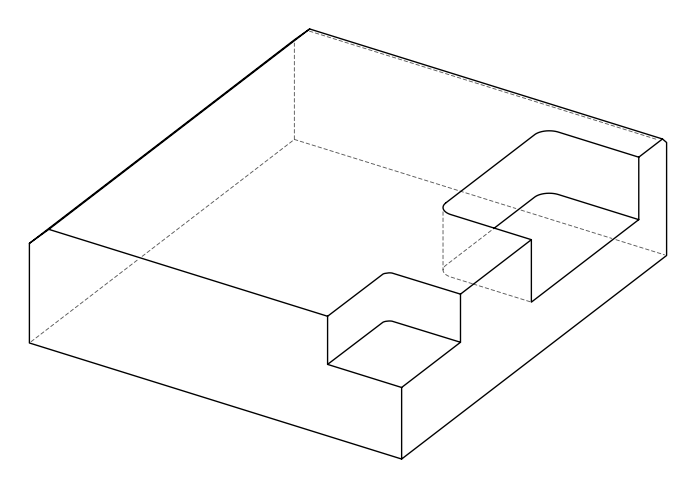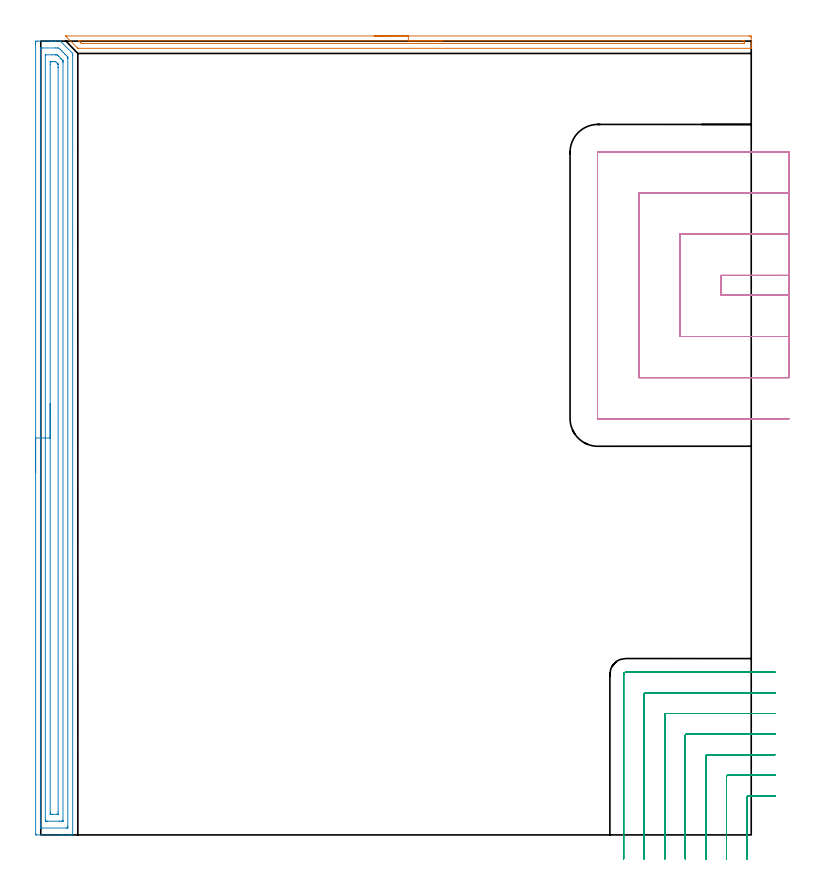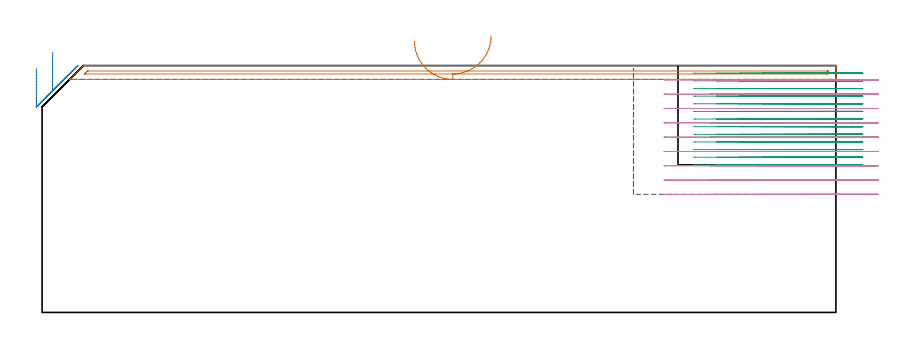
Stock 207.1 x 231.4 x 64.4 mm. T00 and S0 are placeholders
(PLAN: 4 operations, 2 tool changes, 37.7 min)
(1 AREA_MILL | FG_CHAMFER_SURFACE | UGT0205_001 | 3.32 min | 1312 mm3)
(2 AREA_MILL_1 | FG_CHAMFER_SURFACE_1 | UGT0205_001 | 7.64 min | 13465 mm3)
(3 MILL_CORNER_NOTCH_RECTANGULAR | CORNER_NOTCH_RECTANGULAR | NXT0201_009 | Follow Part, ap 2, ae 75% | 13.3 min | 54735 mm3)
(4 MILL_SLOT | SLOT_PARTIAL_RECTANGULAR | NXT0201_012 | Follow Part, ap 4, ae 75% | 13.44 min | 165471 mm3)
(TOOL UGT0205_001 | Chamfer Mill 20 x 3 x 45 deg. | D20 FL50 Z2)
(TOOL NXT0201_009 | ENDMILL 8mm [2P460-0800-NA 1630] | D8 FL26 Z6)
(TOOL NXT0201_012 | ENDMILL 16mm [2P460-1600-NA 1630] | D16 FL38 Z6)
(OP 1 AREA_MILL)
G17 G21 G94 G90
T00 M6
G54
G17 G0 G90 X97.15 Y232.9 S1061 M3
G43 Z74.4 H0
Z70.8
G94 G1 X97.188 Z69.929 F250.
X97.302 Z69.064
X97.491 Z68.212
X97.753 Z67.38
X98.087 Z66.574
X98.49 Z65.8
X98.959 Z65.064
X99.49 Z64.372
X100.079 Z63.729
X100.722 Z63.14
X101.414 Z62.609
X102.15 Z62.14
X102.924 Z61.737
X103.73 Z61.403
X104.562 Z61.141
X105.414 Z60.952
X106.279 Z60.838
X107.15 Z60.8
X206.513
X206.72 Y232.898 Z60.802
X207.098 Y232.891 Z60.805
X207.1 Y232.705 Z60.993
Y232.425 Z61.272
Y230.658 Z63.036
Y230.097 Z63.602
Y229.602 Z64.097
Y229.311 Z64.38
X207.093 Y229.302 Z64.388
X206.959 Y229.3 Z64.4
X10.906
X10.804 Y229.304 Z64.389
X10.795 Y229.308 Z64.385
X10.658 Y229.441 Z64.257
X7.453 Y232.647 Z61.051
X7.342 Y232.759 Z60.939
X7.241 Y232.866 Z60.832
X7.216 Y232.895 Z60.803
X7.325 Y232.899 Z60.8
X7.342 Y232.9
X107.15
Y231.486 Z62.214
X204.674 Y231.485 Z62.215
X204.731
X204.79 Y231.483 Z62.217
X205.09 Y231.466 Z62.234
X205.093 Y231.379 Z62.321
X205.098 Y231.177 Z62.523
X205.095 Y230.917 Z62.783
X205.09 Y230.735 Z62.965
X205.087 Y230.72 Z62.98
X205.07 Y230.719 Z62.981
X205.022 Y230.716 Z62.984
X204.925 Y230.715 Z62.985
X204.731 Y230.714 Z62.986
X12.17
X11.966 Y230.717 Z62.983
X11.864 Y230.719 Z62.981
X11.843 Y230.721 Z62.979
X11.754 Y230.804 Z62.896
X11.624 Y230.929 Z62.771
X11.352 Y231.199 Z62.501
X11.171 Y231.386 Z62.314
X11.1 Y231.462 Z62.238
X11.087 Y231.48 Z62.22
X11.112 Y231.481 Z62.219
X11.191 Y231.484 Z62.216
X11.352 Y231.485 Z62.215
X11.408 Y231.486 Z62.214
X107.15
X108.022 Z62.252
X108.887 Z62.366
X109.738 Z62.555
X110.57 Z62.817
X111.376 Z63.151
X112.15 Z63.554
X112.886 Z64.023
X113.578 Z64.554
X114.221 Z65.143
X114.811 Z65.786
X115.342 Z66.479
X115.81 Z67.214
X116.213 Z67.988
X116.547 Z68.794
X116.809 Z69.626
X116.998 Z70.478
X117.112 Z71.343
X117.15 Z72.214
G0 Z74.4
M5
M2
(OP 2 AREA_MILL_1)
G17 G21 G94 G90
T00 M6
G54
G17 G0 G90 X-1.5 Y105.7 S1061 M3
G43 Z74.4 H0
Z63.6
G94 G1 Y105.738 Z62.728 F250.
Y105.852 Z61.864
Y106.041 Z61.012
Y106.303 Z60.18
Y106.637 Z59.374
Y107.04 Z58.6
Y107.508 Z57.864
Y108.04 Z57.172
Y108.629 Z56.529
Y109.272 Z55.94
Y109.964 Z55.408
Y110.7 Z54.94
Y111.474 Z54.537
Y112.28 Z54.203
Y113.112 Z53.941
Y113.964 Z53.752
Y114.828 Z53.638
Y115.7 Z53.6
Y230.432
X-1.499 Y230.798 Z53.601
X-1.494 Y231.319 Z53.603
X-1.491 Y231.392 Z53.606
X-0.976 Y231.4 Z54.12
X2.57 Z57.664
X3.146 Z58.243
X3.457 Z58.553
X4.033 Z59.129
X4.343 Z59.438
X5.673 Y231.399 Z60.773
X5.697 Z60.796
X5.707 Y231.392 Z60.806
X9.222 Y227.878 Z64.322
X9.3 Y227.795 Z64.383
Y227.229 Z64.4
Y0.156
X9.297 Y0.01 Z64.388
X9.273 Y0.007 Z64.364
X8.933 Y0. Z64.032
X8.511 Z63.61
X7.89 Z62.985
X6.693 Z61.79
X6.117 Z61.21
X-1.265 Y0.001 Z53.832
X-1.492 Y0.01 Z53.606
X-1.499 Y0.236 Z53.599
Y0.267
X-1.5 Y115.7 Z53.6
X-0.086 Z55.014
Y229.009
X-0.082 Y229.235 Z55.018
X-0.079 Y229.345 Z55.021
X-0.075 Y229.39 Z55.025
X0.028 Y229.393 Z55.128
X0.414 Y229.399 Z55.514
X4.343 Z59.443
X4.848 Y229.397 Z59.948
X5.23 Y229.39 Z60.33
X5.628 Y229.013 Z60.728
X6.117 Y228.532 Z61.217
X6.529 Y228.121 Z61.629
X7.003 Y227.647 Z62.103
X7.419 Y227.229 Z62.519
X7.841 Y226.797 Z62.941
X7.879 Y226.752 Z62.979
X7.881 Y226.728 Z62.981
X7.884 Y226.673 Z62.984
X7.885 Y226.563 Z62.985
X7.886 Y226.34 Z62.986
Y2.391
X7.882 Y2.165 Z62.982
X7.879 Y2.055 Z62.979
X7.875 Y2.01 Z62.975
X7.772 Y2.007 Z62.872
X7.386 Y2.001 Z62.486
X0.294 Z55.394
X0.051 Y2.004 Z55.151
X-0.043 Y2.007 Z55.057
X-0.079 Y2.01 Z55.021
X-0.081 Y2.056 Z55.019
X-0.084 Y2.164 Z55.016
X-0.086 Y2.383 Z55.014
Y115.7
X1.328 Z56.428
X1.329 Y227.229 Z56.429
X1.33 Y227.318 Z56.43
X1.332 Y227.362 Z56.432
X1.335 Y227.379 Z56.435
X1.345 Y227.39 Z56.445
X1.515 Y227.398 Z56.615
X3.287 Y227.4 Z58.387
X4.173 Z59.273
X4.343 Y227.397 Z59.443
X4.513 Y227.392 Z59.613
X4.811 Y227.377 Z59.911
X4.969 Y227.229 Z60.069
X5.23 Y226.97 Z60.33
X5.864 Y226.336 Z60.964
X6.117 Y226.081 Z61.217
X6.431 Y225.758 Z61.531
X6.465 Y225.717 Z61.565
X6.468 Y225.658 Z61.568
X6.47 Y225.563 Z61.57
X6.471 Y225.444 Z61.571
X6.472 Y225.087 Z61.572
X6.471 Y4.171 Z61.571
X6.47 Y4.082 Z61.57
X6.468 Y4.038 Z61.568
X6.465 Y4.021 Z61.565
X6.455 Y4.01 Z61.555
X6.285 Y4.002 Z61.385
X6.117 Y4.001 Z61.217
X5.4 Y4. Z60.5
X1.854 Z56.954
X1.683 Y4.001 Z56.783
X1.513 Y4.004 Z56.613
X1.4 Y4.01 Z56.5
X1.335 Y4.018 Z56.435
X1.333 Y4.053 Z56.433
X1.33 Y4.171 Z56.43
X1.329 Y4.528 Z56.429
X1.328 Y115.7 Z56.428
X2.743 Z57.843
Y224.552
X2.746 Y225.267 Z57.846
X2.75 Y225.371 Z57.85
X2.752 Y225.39 Z57.852
X2.773 Y225.393 Z57.873
X2.825 Y225.396 Z57.925
X3.035 Y225.399 Z58.135
X3.457 Y225.4 Z58.557
X3.501 Z58.601
X4.343 Y225.39 Z59.443
X4.767 Y224.976 Z59.867
X4.981 Y224.761 Z60.081
X5.033 Y224.706 Z60.133
X5.051 Y224.681 Z60.151
X5.052 Y224.654 Z60.152
X5.055 Y224.552 Z60.155
X5.057 Y223.834 Z60.157
Y223.66
Y6.848
X5.054 Y6.133 Z60.154
X5.05 Y6.029 Z60.15
X5.048 Y6.01 Z60.148
X5.027 Y6.007 Z60.127
X4.975 Y6.004 Z60.075
X4.765 Y6.001 Z59.865
X3.412 Y6. Z58.512
X3.021 Y6.006 Z58.121
X2.825 Y6.01 Z57.925
X2.749 Y6.024 Z57.849
X2.748 Y6.086 Z57.848
X2.743 Y6.674 Z57.843
Y115.7
Y116.572 Z57.881
Y117.436 Z57.995
Y118.288 Z58.183
Y119.12 Z58.446
Y119.926 Z58.78
Y120.7 Z59.182
Y121.436 Z59.651
Y122.128 Z60.182
Y122.771 Z60.772
Y123.36 Z61.415
Y123.892 Z62.107
Y124.36 Z62.843
Y124.763 Z63.616
Y125.097 Z64.422
Y125.359 Z65.254
Y125.548 Z66.106
Y125.662 Z66.971
Y125.7 Z67.843
G0 Z74.4
M5
M2
(OP 3 MILL_CORNER_NOTCH_RECTANGULAR)
G17 G21 G94 G90
T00 M6
G54
G17 G0 G90 X214.1 Y11.4 S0 M3
G43 Z74.4 H1
Z62.408
G94 G1 X211.1 F250.
X206.297 F500.
G3 X205.9 Y11.003 R0.4
G1 Y-4.
Y-7. F250.
G0 Z74.4
X214.1 Y17.4
Z62.408
G1 X211.1
X200.297 F500.
G3 X199.9 Y17.003 R0.4
G1 Y-4.
Y-7. F250.
G0 Z74.4
X214.1 Y23.4
Z62.408
G1 X211.1
X194.297 F500.
G3 X193.9 Y23.003 R0.4
G1 Y-4.
Y-7. F250.
G0 Z74.4
X214.1 Y29.4
Z62.408
G1 X211.1
X188.298 F500.
G3 X187.9 Y29.003 R0.4
G1 Y-4.
Y-7. F250.
G0 Z74.4
X214.1 Y35.4
Z62.408
G1 X211.1
X182.298 F500.
G3 X181.9 Y35.002 R0.4
G1 Y-4.
Y-7. F250.
G0 Z74.4
X214.1 Y41.4
Z62.408
G1 X211.1
X176.298 F500.
G3 X175.9 Y41.002 R0.4
G1 Y-4.
Y-7. F250.
G0 Z74.4
X214.1 Y47.4
Z62.408
G1 X211.1
X170.5 F500.
G3 X169.9 Y46.8 R0.6
G1 Y-4.
Y-7. F250.
G0 Z74.4
X214.1 Y11.4
Z60.415
G1 X211.1
X206.297 F500.
G3 X205.9 Y11.003 R0.4
G1 Y-4.
Y-7. F250.
G0 Z74.4
X214.1 Y17.4
Z60.415
G1 X211.1
X200.297 F500.
G3 X199.9 Y17.003 R0.4
G1 Y-4.
Y-7. F250.
G0 Z74.4
X214.1 Y23.4
Z60.415
G1 X211.1
X194.297 F500.
G3 X193.9 Y23.003 R0.4
G1 Y-4.
Y-7. F250.
G0 Z74.4
X214.1 Y29.4
Z60.415
G1 X211.1
X188.298 F500.
G3 X187.9 Y29.003 R0.4
G1 Y-4.
Y-7. F250.
G0 Z74.4
X214.1 Y35.4
Z60.415
G1 X211.1
X182.298 F500.
G3 X181.9 Y35.002 R0.4
G1 Y-4.
Y-7. F250.
G0 Z74.4
X214.1 Y41.4
Z60.415
G1 X211.1
X176.298 F500.
G3 X175.9 Y41.002 R0.4
G1 Y-4.
Y-7. F250.
G0 Z74.4
X214.1 Y47.4
Z60.415
G1 X211.1
X170.5 F500.
G3 X169.9 Y46.8 R0.6
G1 Y-4.
Y-7. F250.
G0 Z74.4
X214.1 Y11.4
Z58.423
G1 X211.1
X206.297 F500.
G3 X205.9 Y11.003 R0.4
G1 Y-4.
Y-7. F250.
G0 Z74.4
X214.1 Y17.4
Z58.423
G1 X211.1
X200.297 F500.
G3 X199.9 Y17.003 R0.4
G1 Y-4.
Y-7. F250.
G0 Z74.4
X214.1 Y23.4
Z58.423
G1 X211.1
X194.297 F500.
G3 X193.9 Y23.003 R0.4
G1 Y-4.
Y-7. F250.
G0 Z74.4
X214.1 Y29.4
Z58.423
G1 X211.1
X188.298 F500.
G3 X187.9 Y29.003 R0.4
G1 Y-4.
Y-7. F250.
G0 Z74.4
X214.1 Y35.4
Z58.423
G1 X211.1
X182.298 F500.
G3 X181.9 Y35.002 R0.4
G1 Y-4.
Y-7. F250.
G0 Z74.4
X214.1 Y41.4
Z58.423
G1 X211.1
X176.298 F500.
G3 X175.9 Y41.002 R0.4
G1 Y-4.
Y-7. F250.
G0 Z74.4
X214.1 Y47.4
Z58.423
G1 X211.1
X170.5 F500.
G3 X169.9 Y46.8 R0.6
G1 Y-4.
Y-7. F250.
G0 Z74.4
X214.1 Y11.4
Z56.431
G1 X211.1
X206.297 F500.
G3 X205.9 Y11.003 R0.4
G1 Y-4.
Y-7. F250.
G0 Z74.4
X214.1 Y17.4
Z56.431
G1 X211.1
X200.297 F500.
G3 X199.9 Y17.003 R0.4
G1 Y-4.
Y-7. F250.
G0 Z74.4
X214.1 Y23.4
Z56.431
G1 X211.1
X194.297 F500.
G3 X193.9 Y23.003 R0.4
G1 Y-4.
Y-7. F250.
G0 Z74.4
X214.1 Y29.4
Z56.431
G1 X211.1
X188.298 F500.
G3 X187.9 Y29.003 R0.4
G1 Y-4.
Y-7. F250.
G0 Z74.4
X214.1 Y35.4
Z56.431
G1 X211.1
X182.298 F500.
G3 X181.9 Y35.002 R0.4
G1 Y-4.
Y-7. F250.
G0 Z74.4
X214.1 Y41.4
Z56.431
G1 X211.1
X176.298 F500.
G3 X175.9 Y41.002 R0.4
G1 Y-4.
Y-7. F250.
G0 Z74.4
X214.1 Y47.4
Z56.431
G1 X211.1
X170.5 F500.
G3 X169.9 Y46.8 R0.6
G1 Y-4.
Y-7. F250.
G0 Z74.4
X214.1 Y11.4
Z54.438
G1 X211.1
X206.297 F500.
G3 X205.9 Y11.003 R0.4
G1 Y-4.
Y-7. F250.
G0 Z74.4
X214.1 Y17.4
Z54.438
G1 X211.1
X200.297 F500.
G3 X199.9 Y17.003 R0.4
G1 Y-4.
Y-7. F250.
G0 Z74.4
X214.1 Y23.4
Z54.438
G1 X211.1
X194.297 F500.
G3 X193.9 Y23.003 R0.4
G1 Y-4.
Y-7. F250.
G0 Z74.4
X214.1 Y29.4
Z54.438
G1 X211.1
X188.298 F500.
G3 X187.9 Y29.003 R0.4
G1 Y-4.
Y-7. F250.
G0 Z74.4
X214.1 Y35.4
Z54.438
G1 X211.1
X182.298 F500.
G3 X181.9 Y35.002 R0.4
G1 Y-4.
Y-7. F250.
G0 Z74.4
X214.1 Y41.4
Z54.438
G1 X211.1
X176.298 F500.
G3 X175.9 Y41.002 R0.4
G1 Y-4.
Y-7. F250.
G0 Z74.4
X214.1 Y47.4
Z54.438
G1 X211.1
X170.5 F500.
G3 X169.9 Y46.8 R0.6
G1 Y-4.
Y-7. F250.
G0 Z74.4
X214.1 Y11.4
Z52.446
G1 X211.1
X206.297 F500.
G3 X205.9 Y11.003 R0.4
G1 Y-4.
Y-7. F250.
G0 Z74.4
X214.1 Y17.4
Z52.446
G1 X211.1
X200.297 F500.
G3 X199.9 Y17.003 R0.4
G1 Y-4.
Y-7. F250.
G0 Z74.4
X214.1 Y23.4
Z52.446
G1 X211.1
X194.297 F500.
G3 X193.9 Y23.003 R0.4
G1 Y-4.
Y-7. F250.
G0 Z74.4
X214.1 Y29.4
Z52.446
G1 X211.1
X188.298 F500.
G3 X187.9 Y29.003 R0.4
G1 Y-4.
Y-7. F250.
G0 Z74.4
X214.1 Y35.4
Z52.446
G1 X211.1
X182.298 F500.
G3 X181.9 Y35.002 R0.4
G1 Y-4.
Y-7. F250.
G0 Z74.4
X214.1 Y41.4
Z52.446
G1 X211.1
X176.298 F500.
G3 X175.9 Y41.002 R0.4
G1 Y-4.
Y-7. F250.
G0 Z74.4
X214.1 Y47.4
Z52.446
G1 X211.1
X170.5 F500.
G3 X169.9 Y46.8 R0.6
G1 Y-4.
Y-7. F250.
G0 Z74.4
X214.1 Y11.4
Z50.454
G1 X211.1
X206.297 F500.
G3 X205.9 Y11.003 R0.4
G1 Y-4.
Y-7. F250.
G0 Z74.4
X214.1 Y17.4
Z50.454
G1 X211.1
X200.297 F500.
G3 X199.9 Y17.003 R0.4
G1 Y-4.
Y-7. F250.
G0 Z74.4
X214.1 Y23.4
Z50.454
G1 X211.1
X194.297 F500.
G3 X193.9 Y23.003 R0.4
G1 Y-4.
Y-7. F250.
G0 Z74.4
X214.1 Y29.4
Z50.454
G1 X211.1
X188.298 F500.
G3 X187.9 Y29.003 R0.4
G1 Y-4.
Y-7. F250.
G0 Z74.4
X214.1 Y35.4
Z50.454
G1 X211.1
X182.298 F500.
G3 X181.9 Y35.002 R0.4
G1 Y-4.
Y-7. F250.
G0 Z74.4
X214.1 Y41.4
Z50.454
G1 X211.1
X176.298 F500.
G3 X175.9 Y41.002 R0.4
G1 Y-4.
Y-7. F250.
G0 Z74.4
X214.1 Y47.4
Z50.454
G1 X211.1
X170.5 F500.
G3 X169.9 Y46.8 R0.6
G1 Y-4.
Y-7. F250.
G0 Z74.4
X214.1 Y11.4
Z48.462
G1 X211.1
X206.297 F500.
G3 X205.9 Y11.003 R0.4
G1 Y-4.
Y-7. F250.
G0 Z74.4
X214.1 Y17.4
Z48.462
G1 X211.1
X200.297 F500.
G3 X199.9 Y17.003 R0.4
G1 Y-4.
Y-7. F250.
G0 Z74.4
X214.1 Y23.4
Z48.462
G1 X211.1
X194.297 F500.
G3 X193.9 Y23.003 R0.4
G1 Y-4.
Y-7. F250.
G0 Z74.4
X214.1 Y29.4
Z48.462
G1 X211.1
X188.298 F500.
G3 X187.9 Y29.003 R0.4
G1 Y-4.
Y-7. F250.
G0 Z74.4
X214.1 Y35.4
Z48.462
G1 X211.1
X182.298 F500.
G3 X181.9 Y35.002 R0.4
G1 Y-4.
Y-7. F250.
G0 Z74.4
X214.1 Y41.4
Z48.462
G1 X211.1
X176.298 F500.
G3 X175.9 Y41.002 R0.4
G1 Y-4.
Y-7. F250.
G0 Z74.4
X214.1 Y47.4
Z48.462
G1 X211.1
X170.5 F500.
G3 X169.9 Y46.8 R0.6
G1 Y-4.
Y-7. F250.
G0 Z74.4
X214.1 Y11.4
Z46.469
G1 X211.1
X206.297 F500.
G3 X205.9 Y11.003 R0.4
G1 Y-4.
Y-7. F250.
G0 Z74.4
X214.1 Y17.4
Z46.469
G1 X211.1
X200.297 F500.
G3 X199.9 Y17.003 R0.4
G1 Y-4.
Y-7. F250.
G0 Z74.4
X214.1 Y23.4
Z46.469
G1 X211.1
X194.297 F500.
G3 X193.9 Y23.003 R0.4
G1 Y-4.
Y-7. F250.
G0 Z74.4
X214.1 Y29.4
Z46.469
G1 X211.1
X188.298 F500.
G3 X187.9 Y29.003 R0.4
G1 Y-4.
Y-7. F250.
G0 Z74.4
X214.1 Y35.4
Z46.469
G1 X211.1
X182.298 F500.
G3 X181.9 Y35.002 R0.4
G1 Y-4.
Y-7. F250.
G0 Z74.4
X214.1 Y41.4
Z46.469
G1 X211.1
X176.298 F500.
G3 X175.9 Y41.002 R0.4
G1 Y-4.
Y-7. F250.
G0 Z74.4
X214.1 Y47.4
Z46.469
G1 X211.1
X170.5 F500.
G3 X169.9 Y46.8 R0.6
G1 Y-4.
Y-7. F250.
G0 Z74.4
X214.1 Y11.4
Z44.477
G1 X211.1
X206.297 F500.
G3 X205.9 Y11.003 R0.4
G1 Y-4.
Y-7. F250.
G0 Z74.4
X214.1 Y17.4
Z44.477
G1 X211.1
X200.297 F500.
G3 X199.9 Y17.003 R0.4
G1 Y-4.
Y-7. F250.
G0 Z74.4
X214.1 Y23.4
Z44.477
G1 X211.1
X194.297 F500.
G3 X193.9 Y23.003 R0.4
G1 Y-4.
Y-7. F250.
G0 Z74.4
X214.1 Y29.4
Z44.477
G1 X211.1
X188.298 F500.
G3 X187.9 Y29.003 R0.4
G1 Y-4.
Y-7. F250.
G0 Z74.4
X214.1 Y35.4
Z44.477
G1 X211.1
X182.298 F500.
G3 X181.9 Y35.002 R0.4
G1 Y-4.
Y-7. F250.
G0 Z74.4
X214.1 Y41.4
Z44.477
G1 X211.1
X176.298 F500.
G3 X175.9 Y41.002 R0.4
G1 Y-4.
Y-7. F250.
G0 Z74.4
X214.1 Y47.4
Z44.477
G1 X211.1
X170.5 F500.
G3 X169.9 Y46.8 R0.6
G1 Y-4.
Y-7. F250.
G0 Z74.4
X214.1 Y11.4
Z42.485
G1 X211.1
X206.297 F500.
G3 X205.9 Y11.003 R0.4
G1 Y-4.
Y-7. F250.
G0 Z74.4
X214.1 Y17.4
Z42.485
G1 X211.1
X200.297 F500.
G3 X199.9 Y17.003 R0.4
G1 Y-4.
Y-7. F250.
G0 Z74.4
X214.1 Y23.4
Z42.485
G1 X211.1
X194.297 F500.
G3 X193.9 Y23.003 R0.4
G1 Y-4.
Y-7. F250.
G0 Z74.4
X214.1 Y29.4
Z42.485
G1 X211.1
X188.298 F500.
G3 X187.9 Y29.003 R0.4
G1 Y-4.
Y-7. F250.
G0 Z74.4
X214.1 Y35.4
Z42.485
G1 X211.1
X182.298 F500.
G3 X181.9 Y35.002 R0.4
G1 Y-4.
Y-7. F250.
G0 Z74.4
X214.1 Y41.4
Z42.485
G1 X211.1
X176.298 F500.
G3 X175.9 Y41.002 R0.4
G1 Y-4.
Y-7. F250.
G0 Z74.4
X214.1 Y47.4
Z42.485
G1 X211.1
X170.5 F500.
G3 X169.9 Y46.8 R0.6
G1 Y-4.
Y-7. F250.
G0 Z74.4
X214.1 Y11.4
Z40.492
G1 X211.1
X206.297 F500.
G3 X205.9 Y11.003 R0.4
G1 Y-4.
Y-7. F250.
G0 Z74.4
X214.1 Y17.4
Z40.492
G1 X211.1
X200.297 F500.
G3 X199.9 Y17.003 R0.4
G1 Y-4.
Y-7. F250.
G0 Z74.4
X214.1 Y23.4
Z40.492
G1 X211.1
X194.297 F500.
G3 X193.9 Y23.003 R0.4
G1 Y-4.
Y-7. F250.
G0 Z74.4
X214.1 Y29.4
Z40.492
G1 X211.1
X188.298 F500.
G3 X187.9 Y29.003 R0.4
G1 Y-4.
Y-7. F250.
G0 Z74.4
X214.1 Y35.4
Z40.492
G1 X211.1
X182.298 F500.
G3 X181.9 Y35.002 R0.4
G1 Y-4.
Y-7. F250.
G0 Z74.4
X214.1 Y41.4
Z40.492
G1 X211.1
X176.298 F500.
G3 X175.9 Y41.002 R0.4
G1 Y-4.
Y-7. F250.
G0 Z74.4
X214.1 Y47.4
Z40.492
G1 X211.1
X170.5 F500.
G3 X169.9 Y46.8 R0.6
G1 Y-4.
Y-7. F250.
G0 Z74.4
X214.1 Y11.4
Z38.5
G1 X211.1
X206.297 F500.
G3 X205.9 Y11.003 R0.4
G1 Y-4.
Y-7. F250.
G0 Z74.4
X214.1 Y17.4
Z38.5
G1 X211.1
X200.297 F500.
G3 X199.9 Y17.003 R0.4
G1 Y-4.
Y-7. F250.
G0 Z74.4
X214.1 Y23.4
Z38.5
G1 X211.1
X194.297 F500.
G3 X193.9 Y23.003 R0.4
G1 Y-4.
Y-7. F250.
G0 Z74.4
X214.1 Y29.4
Z38.5
G1 X211.1
X188.298 F500.
G3 X187.9 Y29.003 R0.4
G1 Y-4.
Y-7. F250.
G0 Z74.4
X214.1 Y35.4
Z38.5
G1 X211.1
X182.298 F500.
G3 X181.9 Y35.002 R0.4
G1 Y-4.
Y-7. F250.
G0 Z74.4
X214.1 Y41.4
Z38.5
G1 X211.1
X176.298 F500.
G3 X175.9 Y41.002 R0.4
G1 Y-4.
Y-7. F250.
G0 Z74.4
X214.1 Y47.4
Z38.5
G1 X211.1
X170.5 F500.
G3 X169.9 Y46.8 R0.6
G1 Y-4.
Y-7. F250.
G0 Z74.4
M5
M2
(OP 4 MILL_SLOT)
G17 G21 G94 G90
T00 M6
G54
G17 G0 G90 X218.1 Y163.1 S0 M3
G43 Z74.4 H1
Z60.667
G94 G1 X215.1 F250.
X198.3 F500.
Y157.3
X215.1
X218.1 F250.
Y175.1
X215.1
X186.3 F500.
Y145.3
X215.1
X218.1 F250.
Y187.1
X215.1
X174.3 F500.
Y133.3
X215.1
X218.1 F250.
Y199.1
X215.1
X162.4 F500.
X162.345 Y199.095
X162.305 Y199.055
X162.3 Y199.
Y121.4
X162.305 Y121.345
X162.345 Y121.305
X162.4 Y121.3
X215.1
X218.1 F250.
G0 Y163.1 Z56.933
G1 X215.1
X198.3 F500.
Y157.3
X215.1
X218.1 F250.
Y175.1
X215.1
X186.3 F500.
Y145.3
X215.1
X218.1 F250.
Y187.1
X215.1
X174.3 F500.
Y133.3
X215.1
X218.1 F250.
Y199.1
X215.1
X162.4 F500.
X162.345 Y199.095
X162.305 Y199.055
X162.3 Y199.
Y121.4
X162.305 Y121.345
X162.345 Y121.305
X162.4 Y121.3
X215.1
X218.1 F250.
G0 Y163.1 Z53.2
G1 X215.1
X198.3 F500.
Y157.3
X215.1
X218.1 F250.
Y175.1
X215.1
X186.3 F500.
Y145.3
X215.1
X218.1 F250.
Y187.1
X215.1
X174.3 F500.
Y133.3
X215.1
X218.1 F250.
Y199.1
X215.1
X162.4 F500.
X162.345 Y199.095
X162.305 Y199.055
X162.3 Y199.
Y121.4
X162.305 Y121.345
X162.345 Y121.305
X162.4 Y121.3
X215.1
X218.1 F250.
G0 Y163.1 Z49.467
G1 X215.1
X198.3 F500.
Y157.3
X215.1
X218.1 F250.
Y175.1
X215.1
X186.3 F500.
Y145.3
X215.1
X218.1 F250.
Y187.1
X215.1
X174.3 F500.
Y133.3
X215.1
X218.1 F250.
Y199.1
X215.1
X162.4 F500.
X162.345 Y199.095
X162.305 Y199.055
X162.3 Y199.
Y121.4
X162.305 Y121.345
X162.345 Y121.305
X162.4 Y121.3
X215.1
X218.1 F250.
G0 Y163.1 Z45.733
G1 X215.1
X198.3 F500.
Y157.3
X215.1
X218.1 F250.
Y175.1
X215.1
X186.3 F500.
Y145.3
X215.1
X218.1 F250.
Y187.1
X215.1
X174.3 F500.
Y133.3
X215.1
X218.1 F250.
Y199.1
X215.1
X162.4 F500.
X162.345 Y199.095
X162.305 Y199.055
X162.3 Y199.
Y121.4
X162.305 Y121.345
X162.345 Y121.305
X162.4 Y121.3
X215.1
X218.1 F250.
G0 Y163.1 Z42.
G1 X215.1
X198.3 F500.
Y157.3
X215.1
X218.1 F250.
Y175.1
X215.1
X186.3 F500.
Y145.3
X215.1
X218.1 F250.
Y187.1
X215.1
X174.3 F500.
Y133.3
X215.1
X218.1 F250.
Y199.1
X215.1
X162.4 F500.
X162.345 Y199.095
X162.305 Y199.055
X162.3 Y199.
Y121.4
X162.305 Y121.345
X162.345 Y121.305
X162.4 Y121.3
X215.1
X218.1 F250.
G0 Y163.1 Z38.267
G1 X215.1
X198.3 F500.
Y157.3
X215.1
X218.1 F250.
Y175.1
X215.1
X186.3 F500.
Y145.3
X215.1
X218.1 F250.
Y187.1
X215.1
X174.3 F500.
Y133.3
X215.1
X218.1 F250.
Y199.1
X215.1
X162.4 F500.
X162.345 Y199.095
X162.305 Y199.055
X162.3 Y199.
Y121.4
X162.305 Y121.345
X162.345 Y121.305
X162.4 Y121.3
X215.1
X218.1 F250.
G0 Y163.1 Z34.533
G1 X215.1
X198.3 F500.
Y157.3
X215.1
X218.1 F250.
Y175.1
X215.1
X186.3 F500.
Y145.3
X215.1
X218.1 F250.
Y187.1
X215.1
X174.3 F500.
Y133.3
X215.1
X218.1 F250.
Y199.1
X215.1
X162.4 F500.
X162.345 Y199.095
X162.305 Y199.055
X162.3 Y199.
Y121.4
X162.305 Y121.345
X162.345 Y121.305
X162.4 Y121.3
X215.1
X218.1 F250.
G0 Y163.1 Z30.8
G1 X215.1
X198.3 F500.
Y157.3
X215.1
X218.1 F250.
Y175.1
X215.1
X186.3 F500.
Y145.3
X215.1
X218.1 F250.
Y187.1
X215.1
X174.3 F500.
Y133.3
X215.1
X218.1 F250.
Y199.1
X215.1
X162.4 F500.
X162.345 Y199.095
X162.305 Y199.055
X162.3 Y199.
Y121.4
X162.305 Y121.345
X162.345 Y121.305
X162.4 Y121.3
X215.1
X218.1 F250.
G0 Z74.4
M5
M2
